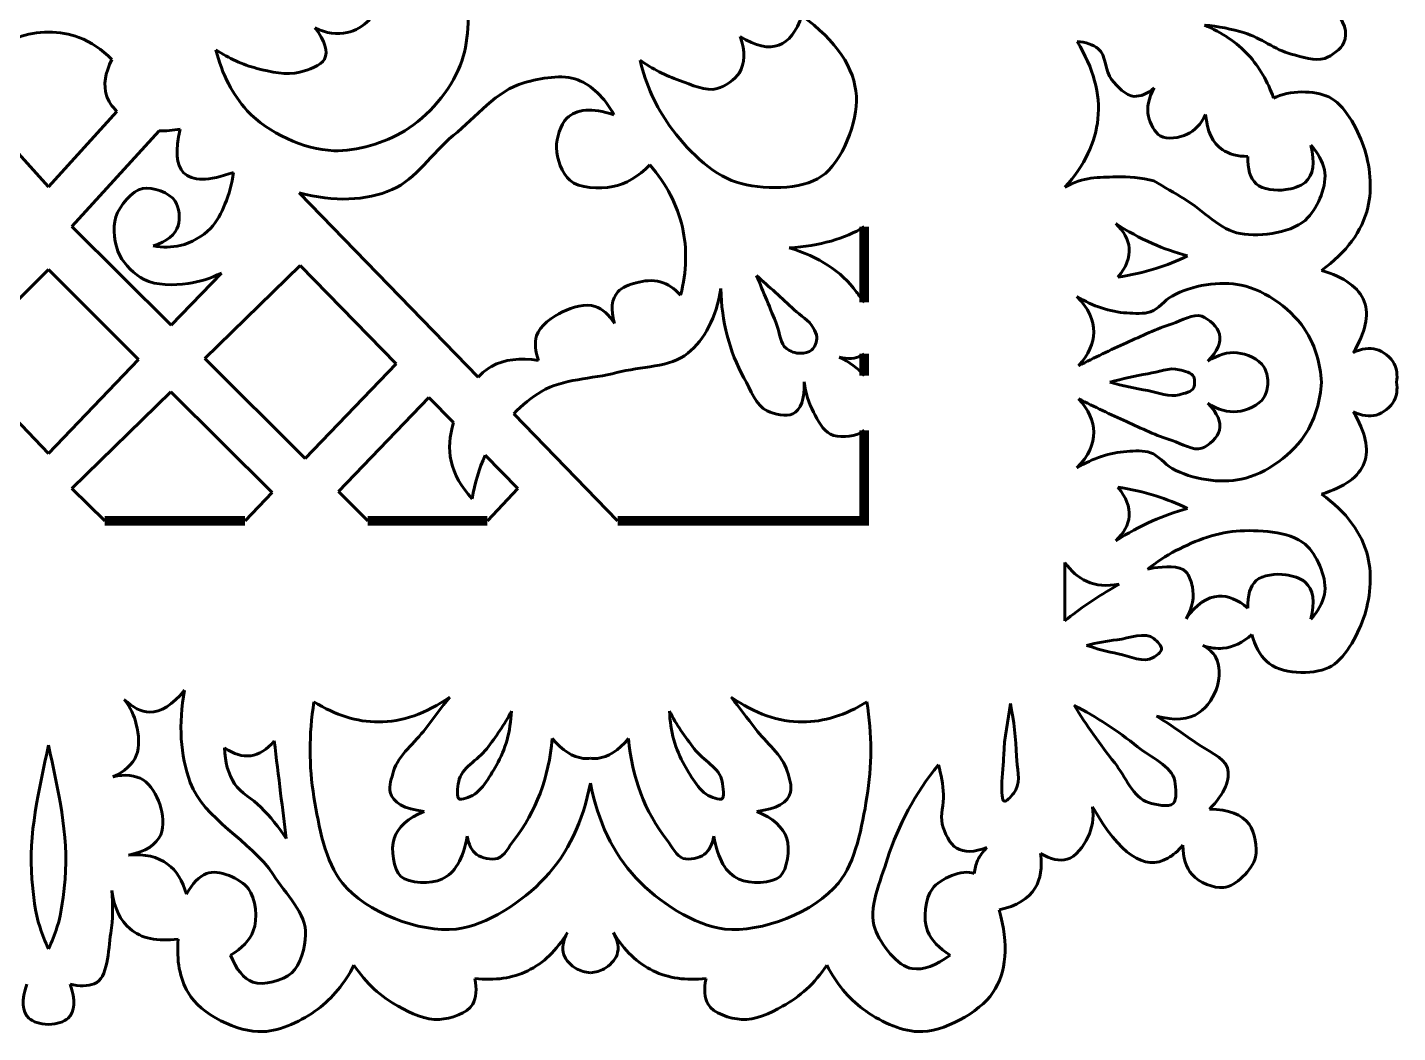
# Model space of a CAD drawing. Header units: millimetres. Extents: x -446 to 69, y -171 to 180.
# Drawn here: x -19.6 to 65.2, y -72 to -9.8 of the extents above; entities that cross this region are included whole.
import ezdxf

# ---------------------------------------------------------------- set-up
doc = ezdxf.new("R2010")
doc.units = ezdxf.units.MM
doc.linetypes.add('K5LT32776', pattern=[0])

msp = doc.modelspace()

# ---------------------------------------------------------------- linework, layer by layer
at = {"color": 30, "linetype": 'K5LT32776', "lineweight": 60, "true_color": 0xff8000}
for p, q in [((-18.318, -19.633), (-22.547, -14.964)), ((-18.318, -19.633), (-14.089, -14.964)), ((-16.868, -22.081), (-11.462, -16.159)), ((8.284, -31.418), (-2.799, -20)), ((-10.715, -28.204), (-16.868, -22.081)), ((-8.638, -30.271), (-2.746, -24.511)), ((3.198, -30.598), (-2.746, -24.511)), ((-23.896, -30.317), (-18.318, -24.748)), ((-12.74, -30.317), (-18.318, -24.748)), ((-10.715, -28.204), (-7.618, -24.972)), ((-18.318, -36.137), (-23.896, -30.317)), ((-18.318, -36.137), (-12.74, -30.317)), ((-2.432, -36.447), (-8.638, -30.271)), ((-2.432, -36.447), (3.198, -30.598)), ((-16.867, -38.317), (-10.734, -32.321)), ((-4.475, -38.569), (-10.734, -32.321)), ((-0.366, -38.504), (5.233, -32.681)), ((6.748, -34.233), (5.233, -32.681)), ((16.912, -40.306), (10.483, -33.683)), ((10.736, -38.316), (8.717, -36.248)), ((-14.83, -40.306), (-16.867, -38.317)), ((-6.147, -40.306), (-4.475, -38.569)), ((1.445, -40.306), (-0.366, -38.504)), ((8.85, -40.306), (10.736, -38.316)), ((44.602, -46.508), (44.602, -42.887))]:
    msp.add_line(p, q, dxfattribs=at)
at = {"color": 30, "linetype": 'K5LT32776', "true_color": 0xff8000, "const_width": 0.6}
for points in [[(32.174, -22.107), (32.174, -26.795)], [(32.174, -29.969), (32.174, -31.33)], [(32.174, -34.707), (32.174, -40.306), (16.912, -40.306)], [(-6.147, -40.306), (-14.83, -40.306)], [(8.85, -40.306), (1.445, -40.306)]]:
    msp.add_lwpolyline(points, dxfattribs=at)
at = {"color": 30, "linetype": 'K5LT32776', "lineweight": 60, "true_color": 0xff8000}
for points, knots in [([(-7.95, -11.15), (-7.57, -12.684), (-6.923, -13.94), (-6.011, -14.92), (-4.742, -16.282), (-2.505, -17.336), (-0.661, -17.397), (0.77, -17.445), (2.499, -16.919), (3.743, -16.158), (5.184, -15.278), (6.56, -13.682), (7.167, -12.119), (7.723, -10.687), (7.764, -9.023), (7.49, -7.276)], [0, 0, 0, 0, 1, 1, 1, 2, 2, 2, 3, 3, 3, 4, 4, 4, 5, 5, 5, 5]), ([(-1.827, -9.786), (-1.111, -10.134), (-0.443, -10.234), (0.178, -10.086), (0.655, -9.972), (1.206, -9.669), (1.524, -9.308), (1.957, -8.818), (2.145, -8.141), (2.1, -7.276)], [0, 0, 0, 0, 1, 1, 1, 2, 2, 2, 3, 3, 3, 3]), ([(28.32, -9.036), (30.46, -10.606), (31.585, -12.27), (31.695, -14.027), (31.793, -15.604), (30.804, -18.104), (29.541, -18.983), (28.304, -19.843), (25.818, -19.844), (24.262, -19.342), (22.674, -18.829), (21.161, -17.283), (20.133, -15.859), (19.286, -14.685), (18.676, -13.333), (18.302, -11.801)], [0, 0, 0, 0, 1, 1, 1, 2, 2, 2, 3, 3, 3, 4, 4, 4, 5, 5, 5, 5]), ([(28.32, -9.036), (27.982, -10.022), (27.51, -10.63), (26.902, -10.862), (26.256, -11.107), (25.458, -10.928), (24.508, -10.323)], [0, 0, 0, 0, 1, 1, 1, 2, 2, 2, 2]), ([(53.234, -9.621), (54.091, -9.698), (54.92, -9.859), (55.723, -10.104), (56.728, -10.409), (57.597, -11.157), (58.611, -11.413), (59.282, -11.582), (60.085, -11.901), (60.689, -11.683), (61.132, -11.523), (61.698, -11.097), (61.874, -10.706), (62.139, -10.119), (61.91, -9.385), (61.188, -8.504)], [0, 0, 0, 0, 1, 1, 1, 2, 2, 2, 3, 3, 3, 4, 4, 4, 5, 5, 5, 5]), ([(-22.24, -11.756), (-21.633, -11.122), (-20.954, -10.665), (-20.204, -10.385), (-19.619, -10.166), (-18.99, -10.056), (-18.318, -10.052)], [0, 0, 0, 0, 1, 1, 1, 2, 2, 2, 2]), ([(-14.396, -11.756), (-15.004, -11.122), (-15.683, -10.665), (-16.433, -10.385), (-17.018, -10.166), (-17.646, -10.056), (-18.318, -10.052)], [0, 0, 0, 0, 1, 1, 1, 2, 2, 2, 2]), ([(-7.95, -11.15), (-7.146, -11.686), (-6.302, -12.07), (-5.417, -12.3), (-4.567, -12.521), (-3.581, -12.761), (-2.754, -12.539), (-2.22, -12.396), (-1.426, -12.13), (-1.228, -11.731), (-0.996, -11.262), (-1.195, -10.614), (-1.827, -9.786)], [0, 0, 0, 0, 1, 1, 1, 2, 2, 2, 3, 3, 3, 4, 4, 4, 4]), ([(57.514, -14.142), (57.155, -13.103), (56.636, -12.215), (55.957, -11.476), (55.232, -10.687), (54.325, -10.069), (53.234, -9.621)], [0, 0, 0, 0, 1, 1, 1, 2, 2, 2, 2]), ([(24.508, -10.323), (24.823, -11.249), (24.803, -11.997), (24.448, -12.567), (24.18, -12.998), (23.569, -13.412), (23.072, -13.555), (22.37, -13.756), (21.483, -13.305), (20.738, -13.046), (19.884, -12.749), (19.072, -12.334), (18.302, -11.801)], [0, 0, 0, 0, 1, 1, 1, 2, 2, 2, 3, 3, 3, 4, 4, 4, 4]), ([(44.602, -19.665), (45.816, -18.299), (46.498, -16.885), (46.647, -15.421), (46.805, -13.88), (46.373, -12.284), (45.351, -10.633)], [0, 0, 0, 0, 1, 1, 1, 2, 2, 2, 2]), ([(50.132, -13.512), (49.693, -13.879), (49.277, -14.052), (48.886, -14.032), (48.382, -14.005), (47.852, -13.423), (47.494, -12.993), (47.064, -12.476), (47.168, -11.47), (46.662, -11.081), (46.326, -10.822), (45.889, -10.673), (45.351, -10.633)], [0, 0, 0, 0, 1, 1, 1, 2, 2, 2, 3, 3, 3, 4, 4, 4, 4]), ([(-14.089, -14.964), (-14.383, -14.663), (-14.626, -14.32), (-14.729, -13.98), (-14.926, -13.33), (-14.815, -12.589), (-14.396, -11.756)], [0, 0, 0, 0, 1, 1, 1, 2, 2, 2, 2]), ([(16.682, -15.171), (16.079, -14.081), (15.337, -13.363), (14.456, -13.017), (13.505, -12.643), (12.146, -12.906), (11.116, -13.196), (9.434, -13.67), (8.146, -15.313), (6.736, -16.464), (5.436, -17.524), (4.419, -19.182), (2.966, -19.803), (1.302, -20.514), (-0.62, -20.58), (-2.799, -20)], [0, 0, 0, 0, 1, 1, 1, 2, 2, 2, 3, 3, 3, 4, 4, 4, 5, 5, 5, 5]), ([(53.312, -15.154), (53.019, -15.75), (52.638, -16.158), (52.169, -16.38), (51.702, -16.599), (50.916, -16.725), (50.507, -16.483), (50.161, -16.279), (49.875, -15.706), (49.779, -15.278), (49.657, -14.731), (49.775, -14.143), (50.132, -13.512)], [0, 0, 0, 0, 1, 1, 1, 2, 2, 2, 3, 3, 3, 4, 4, 4, 4]), ([(57.514, -14.142), (58.481, -13.639), (60.071, -13.66), (60.932, -14.064), (61.905, -14.521), (62.68, -15.987), (63.086, -17.116), (63.5, -18.267), (63.638, -19.757), (63.355, -20.916), (62.997, -22.387), (62.04, -23.683), (60.483, -24.806)], [0, 0, 0, 0, 1, 1, 1, 2, 2, 2, 3, 3, 3, 4, 4, 4, 4]), ([(18.902, -18.272), (18.195, -19.012), (17.43, -19.462), (16.61, -19.623), (15.782, -19.786), (14.537, -19.745), (13.953, -19.229), (13.48, -18.81), (13.13, -17.895), (13.127, -17.218), (13.125, -16.613), (13.386, -15.772), (13.773, -15.387), (14.355, -14.808), (15.325, -14.736), (16.682, -15.171)], [0, 0, 0, 0, 1, 1, 1, 2, 2, 2, 3, 3, 3, 4, 4, 4, 5, 5, 5, 5]), ([(55.93, -17.751), (55.286, -17.755), (54.759, -17.616), (54.351, -17.335), (53.746, -16.92), (53.4, -16.193), (53.312, -15.154)], [0, 0, 0, 0, 1, 1, 1, 2, 2, 2, 2]), ([(-6.874, -18.738), (-8.403, -19.292), (-9.428, -19.299), (-9.95, -18.759), (-10.41, -18.283), (-10.479, -17.383), (-10.158, -16.058)], [0, 0, 0, 0, 1, 1, 1, 2, 2, 2, 2]), ([(59.825, -17.056), (60.271, -17.55), (60.55, -18.059), (60.662, -18.582), (60.864, -19.523), (60.269, -20.872), (59.645, -21.544), (58.787, -22.468), (56.761, -22.762), (55.456, -22.532), (54.232, -22.316), (53.175, -21.103), (52.024, -20.406), (51.389, -20.022), (50.758, -19.642), (50.113, -19.263)], [0, 0, 0, 0, 1, 1, 1, 2, 2, 2, 3, 3, 3, 4, 4, 4, 5, 5, 5, 5]), ([(55.93, -17.751), (55.902, -18.538), (56.073, -19.104), (56.443, -19.45), (56.832, -19.812), (57.677, -19.889), (58.269, -19.809), (58.675, -19.754), (59.185, -19.606), (59.466, -19.36), (59.978, -18.912), (60.098, -18.144), (59.825, -17.056)], [0, 0, 0, 0, 1, 1, 1, 2, 2, 2, 3, 3, 3, 4, 4, 4, 4]), ([(20.812, -26.351), (21.187, -24.868), (21.223, -23.464), (20.922, -22.137), (20.61, -20.765), (19.937, -19.477), (18.902, -18.272)], [0, 0, 0, 0, 1, 1, 1, 2, 2, 2, 2]), ([(-11.841, -23.289), (-11.248, -23.4), (-10.687, -23.393), (-10.158, -23.268), (-9.482, -23.108), (-8.769, -22.706), (-8.287, -22.208), (-7.897, -21.805), (-7.623, -21.24), (-7.394, -20.712), (-7.126, -20.094), (-6.953, -19.436), (-6.874, -18.738)], [0, 0, 0, 0, 1, 1, 1, 2, 2, 2, 3, 3, 3, 4, 4, 4, 4]), ([(50.113, -19.263), (49.325, -19.082), (48.543, -19.001), (47.766, -19.021), (46.702, -19.047), (45.73, -19.005), (44.602, -19.665)], [0, 0, 0, 0, 1, 1, 1, 2, 2, 2, 2]), ([(-7.618, -24.972), (-8.292, -25.311), (-8.979, -25.525), (-9.68, -25.616), (-10.566, -25.731), (-11.641, -25.765), (-12.402, -25.367), (-12.987, -25.061), (-13.598, -24.479), (-13.898, -23.891), (-14.241, -23.22), (-14.379, -22.192), (-14.147, -21.502), (-13.914, -20.805), (-13.144, -19.857), (-12.485, -19.736), (-11.897, -19.627), (-10.799, -19.996), (-10.469, -20.525), (-10.236, -20.898), (-10.145, -21.618), (-10.282, -22.042), (-10.461, -22.596), (-10.981, -23.012), (-11.841, -23.289)], [0, 0, 0, 0, 1, 1, 1, 2, 2, 2, 3, 3, 3, 4, 4, 4, 5, 5, 5, 6, 6, 6, 7, 7, 7, 8, 8, 8, 8]), ([(47.747, -21.909), (48.475, -22.383), (49.232, -22.794), (50.017, -23.14), (50.717, -23.449), (51.441, -23.707), (52.187, -23.913)], [0, 0, 0, 0, 1, 1, 1, 2, 2, 2, 2]), ([(47.747, -21.909), (48.257, -22.4), (48.536, -22.907), (48.583, -23.429), (48.635, -24.01), (48.398, -24.611), (47.873, -25.229)], [0, 0, 0, 0, 1, 1, 1, 2, 2, 2, 2]), ([(27.536, -23.422), (29.359, -23.95), (30.748, -24.86), (31.702, -26.151), (31.848, -26.35), (32.014, -26.567), (32.174, -26.795)], [0, 0, 0, 0, 1, 1, 1, 2, 2, 2, 2]), ([(52.187, -23.913), (51.549, -24.221), (50.896, -24.481), (50.228, -24.693), (49.462, -24.935), (48.677, -25.114), (47.873, -25.229)], [0, 0, 0, 0, 1, 1, 1, 2, 2, 2, 2]), ([(16.713, -28.087), (16.472, -27.222), (16.542, -26.574), (16.923, -26.142), (17.17, -25.861), (17.66, -25.684), (18.06, -25.573), (18.53, -25.444), (19.099, -25.386), (19.556, -25.514), (20.017, -25.642), (20.436, -25.922), (20.812, -26.351)], [0, 0, 0, 0, 1, 1, 1, 2, 2, 2, 3, 3, 3, 4, 4, 4, 4]), ([(25.507, -25.123), (25.937, -26.145), (26.36, -27.17), (26.775, -28.199), (26.97, -28.683), (26.973, -29.37), (27.357, -29.653), (27.582, -29.82), (27.937, -29.949), (28.229, -29.944), (28.464, -29.94), (28.768, -29.879), (28.936, -29.736), (29.129, -29.571), (29.263, -29.21), (29.247, -28.947), (29.236, -28.753), (29.116, -28.545), (29.019, -28.365), (28.766, -27.895), (28.232, -27.614), (27.834, -27.243), (27.068, -26.526), (26.292, -25.82), (25.507, -25.123)], [0, 0, 0, 0, 1, 1, 1, 2, 2, 2, 3, 3, 3, 4, 4, 4, 5, 5, 5, 6, 6, 6, 7, 7, 7, 8, 8, 8, 8]), ([(60.483, -24.806), (61.925, -25.236), (62.808, -25.88), (63.13, -26.736), (63.45, -27.585), (63.221, -28.642), (62.442, -29.908)], [0, 0, 0, 0, 1, 1, 1, 2, 2, 2, 2]), ([(23.299, -25.936), (23.001, -27.739), (22.321, -29.074), (21.261, -29.942), (20.186, -30.822), (18.333, -30.755), (16.863, -31.139), (15.311, -31.544), (13.531, -31.509), (12.195, -32.306), (11.588, -32.668), (11.001, -33.15), (10.483, -33.683)], [0, 0, 0, 0, 1, 1, 1, 2, 2, 2, 3, 3, 3, 4, 4, 4, 4]), ([(28.47, -31.717), (28.491, -32.795), (28.251, -33.453), (27.752, -33.692), (27.374, -33.872), (26.612, -33.717), (26.172, -33.512), (25.48, -33.189), (25.133, -32.186), (24.736, -31.466), (23.829, -29.82), (23.35, -27.977), (23.299, -25.936)], [0, 0, 0, 0, 1, 1, 1, 2, 2, 2, 3, 3, 3, 4, 4, 4, 4]), ([(60.482, -31.732), (60.402, -30.556), (60.102, -29.533), (59.584, -28.666), (58.77, -27.304), (57.034, -26.04), (55.52, -25.724), (54.209, -25.45), (52.469, -25.713), (51.231, -26.397), (50.763, -26.655), (50.405, -27.201), (49.909, -27.369), (49.464, -27.52), (48.921, -27.475), (48.438, -27.444), (47.37, -27.376), (46.34, -27.035), (45.346, -26.422)], [0, 0, 0, 0, 1, 1, 1, 2, 2, 2, 3, 3, 3, 4, 4, 4, 5, 5, 5, 6, 6, 6, 6]), ([(12.015, -30.391), (11.806, -29.816), (11.766, -29.307), (11.896, -28.865), (12.083, -28.229), (12.876, -27.67), (13.511, -27.369), (14.097, -27.091), (14.937, -26.838), (15.516, -27.04), (15.97, -27.198), (16.369, -27.547), (16.713, -28.087)], [0, 0, 0, 0, 1, 1, 1, 2, 2, 2, 3, 3, 3, 4, 4, 4, 4]), ([(45.346, -26.422), (46.053, -27.16), (46.402, -27.899), (46.393, -28.641), (46.385, -29.329), (46.069, -30.019), (45.446, -30.711)], [0, 0, 0, 0, 1, 1, 1, 2, 2, 2, 2]), ([(45.446, -30.711), (46.423, -30.21), (47.412, -29.736), (48.413, -29.289), (49.342, -28.875), (50.263, -28.423), (51.231, -28.118), (51.835, -27.927), (52.555, -27.466), (53.076, -27.644), (53.505, -27.79), (54.073, -28.343), (54.173, -28.766), (54.289, -29.257), (54.048, -29.814), (53.45, -30.436)], [0, 0, 0, 0, 1, 1, 1, 2, 2, 2, 3, 3, 3, 4, 4, 4, 5, 5, 5, 5]), ([(62.442, -29.908), (62.973, -29.649), (63.452, -29.579), (63.879, -29.699), (64.298, -29.816), (64.787, -30.202), (64.986, -30.596), (65.146, -30.913), (65.195, -31.292), (65.135, -31.732)], [0, 0, 0, 0, 1, 1, 1, 2, 2, 2, 3, 3, 3, 3]), ([(8.284, -31.418), (8.538, -31.144), (8.816, -30.91), (9.113, -30.75), (9.91, -30.319), (10.878, -30.199), (12.015, -30.391)], [0, 0, 0, 0, 1, 1, 1, 2, 2, 2, 2]), ([(32.174, -29.969), (32.115, -30.022), (32.053, -30.067), (31.989, -30.101), (31.636, -30.287), (31.181, -30.311), (30.624, -30.173)], [0, 0, 0, 0, 1, 1, 1, 2, 2, 2, 2]), ([(53.45, -30.436), (54.081, -30.025), (54.688, -29.85), (55.27, -29.913), (55.843, -29.974), (56.623, -30.292), (56.916, -30.786), (57.07, -31.045), (57.153, -31.361), (57.165, -31.732)], [0, 0, 0, 0, 1, 1, 1, 2, 2, 2, 3, 3, 3, 3]), ([(47.391, -31.732), (48.165, -31.518), (48.946, -31.344), (49.735, -31.209), (50.378, -31.1), (51.073, -30.795), (51.68, -30.96), (51.99, -31.045), (52.465, -31.123), (52.577, -31.409), (52.614, -31.502), (52.63, -31.61), (52.627, -31.732)], [0, 0, 0, 0, 1, 1, 1, 2, 2, 2, 3, 3, 3, 4, 4, 4, 4]), ([(32.174, -34.707), (32.089, -34.774), (32.002, -34.832), (31.917, -34.877), (31.431, -35.132), (30.572, -35.188), (30.086, -34.948), (29.63, -34.724), (29.308, -34.082), (29.044, -33.584), (28.745, -33.017), (28.553, -32.395), (28.47, -31.717)], [0, 0, 0, 0, 1, 1, 1, 2, 2, 2, 3, 3, 3, 4, 4, 4, 4]), ([(60.482, -31.732), (60.402, -32.909), (60.102, -33.931), (59.584, -34.799), (58.77, -36.161), (57.034, -37.425), (55.52, -37.741), (54.209, -38.014), (52.469, -37.752), (51.231, -37.068), (50.763, -36.809), (50.405, -36.263), (49.909, -36.095), (49.464, -35.944), (48.921, -35.99), (48.438, -36.02), (47.37, -36.089), (46.34, -36.429), (45.346, -37.043)], [0, 0, 0, 0, 1, 1, 1, 2, 2, 2, 3, 3, 3, 4, 4, 4, 5, 5, 5, 6, 6, 6, 6]), ([(47.391, -31.732), (48.165, -31.947), (48.946, -32.121), (49.735, -32.255), (50.378, -32.365), (51.073, -32.67), (51.68, -32.505), (51.99, -32.42), (52.465, -32.342), (52.577, -32.056), (52.614, -31.962), (52.63, -31.855), (52.627, -31.732)], [0, 0, 0, 0, 1, 1, 1, 2, 2, 2, 3, 3, 3, 4, 4, 4, 4]), ([(53.45, -33.028), (54.081, -33.44), (54.688, -33.614), (55.27, -33.552), (55.843, -33.49), (56.623, -33.173), (56.916, -32.679), (57.07, -32.42), (57.153, -32.104), (57.165, -31.732)], [0, 0, 0, 0, 1, 1, 1, 2, 2, 2, 3, 3, 3, 3]), ([(62.442, -33.557), (62.973, -33.815), (63.452, -33.885), (63.879, -33.766), (64.298, -33.649), (64.787, -33.263), (64.986, -32.868), (65.146, -32.551), (65.195, -32.173), (65.135, -31.732)], [0, 0, 0, 0, 1, 1, 1, 2, 2, 2, 3, 3, 3, 3]), ([(45.346, -37.043), (46.053, -36.305), (46.402, -35.565), (46.393, -34.824), (46.385, -34.135), (46.069, -33.446), (45.446, -32.754)], [0, 0, 0, 0, 1, 1, 1, 2, 2, 2, 2]), ([(45.446, -32.754), (46.423, -33.255), (47.412, -33.729), (48.413, -34.175), (49.342, -34.589), (50.263, -35.041), (51.231, -35.347), (51.835, -35.538), (52.555, -35.999), (53.076, -35.821), (53.505, -35.675), (54.073, -35.122), (54.173, -34.699), (54.289, -34.208), (54.048, -33.651), (53.45, -33.028)], [0, 0, 0, 0, 1, 1, 1, 2, 2, 2, 3, 3, 3, 4, 4, 4, 5, 5, 5, 5]), ([(60.483, -38.659), (61.925, -38.228), (62.808, -37.585), (63.13, -36.728), (63.45, -35.88), (63.221, -34.823), (62.442, -33.557)], [0, 0, 0, 0, 1, 1, 1, 2, 2, 2, 2]), ([(7.916, -38.949), (7.227, -38.214), (6.788, -37.436), (6.599, -36.615), (6.432, -35.888), (6.522, -35.031), (6.748, -34.233)], [0, 0, 0, 0, 1, 1, 1, 2, 2, 2, 2]), ([(47.747, -41.556), (48.257, -41.064), (48.536, -40.558), (48.583, -40.036), (48.635, -39.454), (48.398, -38.854), (47.873, -38.235)], [0, 0, 0, 0, 1, 1, 1, 2, 2, 2, 2]), ([(52.187, -39.551), (51.549, -39.243), (50.896, -38.983), (50.228, -38.772), (49.462, -38.53), (48.677, -38.351), (47.873, -38.235)], [0, 0, 0, 0, 1, 1, 1, 2, 2, 2, 2]), ([(56.181, -47.353), (56.371, -48.066), (56.668, -48.619), (57.072, -49.012), (57.904, -49.821), (59.921, -49.875), (60.932, -49.401), (61.905, -48.944), (62.68, -47.477), (63.086, -46.349), (63.5, -45.198), (63.638, -43.707), (63.355, -42.549), (62.997, -41.078), (62.04, -39.781), (60.483, -38.659)], [0, 0, 0, 0, 1, 1, 1, 2, 2, 2, 3, 3, 3, 4, 4, 4, 5, 5, 5, 5]), ([(47.747, -41.556), (48.475, -41.081), (49.232, -40.671), (50.017, -40.324), (50.717, -40.016), (51.441, -39.758), (52.187, -39.551)], [0, 0, 0, 0, 1, 1, 1, 2, 2, 2, 2]), ([(59.825, -46.409), (60.271, -45.914), (60.55, -45.406), (60.662, -44.883), (60.864, -43.942), (60.269, -42.593), (59.645, -41.92), (58.787, -40.996), (56.84, -40.88), (55.456, -40.933), (54.117, -40.984), (52.694, -41.518), (51.476, -42.16), (50.861, -42.484), (50.274, -42.867), (49.715, -43.31)], [0, 0, 0, 0, 1, 1, 1, 2, 2, 2, 3, 3, 3, 4, 4, 4, 5, 5, 5, 5]), ([(47.959, -44.233), (47.197, -44.381), (46.523, -44.322), (45.936, -44.056), (45.424, -43.824), (44.979, -43.435), (44.602, -42.887)], [0, 0, 0, 0, 1, 1, 1, 2, 2, 2, 2]), ([(52.106, -46.378), (52.502, -45.669), (52.628, -45.029), (52.491, -44.399), (52.423, -44.084), (52.288, -43.694), (52.087, -43.476), (51.689, -43.044), (50.743, -43.159), (50.11, -43.23), (49.977, -43.245), (49.845, -43.273), (49.715, -43.31)], [0, 0, 0, 0, 1, 1, 1, 2, 2, 2, 3, 3, 3, 4, 4, 4, 4]), ([(55.93, -45.714), (55.902, -44.927), (56.073, -44.36), (56.443, -44.015), (56.832, -43.653), (57.677, -43.575), (58.269, -43.656), (58.675, -43.711), (59.185, -43.859), (59.466, -44.105), (59.978, -44.553), (60.098, -45.321), (59.825, -46.409)], [0, 0, 0, 0, 1, 1, 1, 2, 2, 2, 3, 3, 3, 4, 4, 4, 4]), ([(47.959, -44.233), (47.819, -44.321), (47.68, -44.406), (47.541, -44.486), (46.512, -45.076), (45.532, -45.749), (44.602, -46.508)], [0, 0, 0, 0, 1, 1, 1, 2, 2, 2, 2]), ([(55.93, -45.714), (55.299, -45.197), (54.698, -44.951), (54.127, -44.978), (53.406, -45.012), (52.732, -45.478), (52.106, -46.378)], [0, 0, 0, 0, 1, 1, 1, 2, 2, 2, 2]), ([(45.942, -48.024), (46.586, -48.244), (47.238, -48.418), (47.899, -48.544), (48.61, -48.679), (49.498, -49.149), (50.063, -48.786), (50.254, -48.663), (50.56, -48.452), (50.583, -48.266), (50.608, -48.062), (50.301, -47.768), (50.115, -47.608), (49.59, -47.155), (48.585, -47.592), (47.83, -47.678), (47.196, -47.749), (46.567, -47.865), (45.942, -48.024)], [0, 0, 0, 0, 1, 1, 1, 2, 2, 2, 3, 3, 3, 4, 4, 4, 5, 5, 5, 6, 6, 6, 6]), ([(53.145, -48.038), (53.569, -48.185), (53.983, -48.239), (54.385, -48.201), (55.009, -48.141), (55.608, -47.858), (56.181, -47.353)], [0, 0, 0, 0, 1, 1, 1, 2, 2, 2, 2]), ([(50.262, -52.402), (51.368, -52.709), (52.253, -52.638), (52.918, -52.187), (53.415, -51.85), (53.884, -51.15), (54.04, -50.541), (54.18, -49.999), (54.207, -49.235), (53.941, -48.771), (53.771, -48.475), (53.506, -48.231), (53.145, -48.038)], [0, 0, 0, 0, 1, 1, 1, 2, 2, 2, 3, 3, 3, 4, 4, 4, 4]), ([(-13.627, -51.371), (-13.107, -51.882), (-12.584, -52.143), (-12.058, -52.152), (-11.345, -52.165), (-10.628, -51.715), (-9.906, -50.803)], [0, 0, 0, 0, 1, 1, 1, 2, 2, 2, 2]), ([(-9.906, -50.803), (-10.278, -52.912), (-10.157, -54.814), (-9.544, -56.509), (-8.721, -58.785), (-5.8, -60.089), (-4.41, -62.218), (-3.642, -63.394), (-2.343, -64.655), (-2.399, -65.952), (-2.432, -66.719), (-2.708, -67.823), (-3.261, -68.308), (-3.806, -68.787), (-5.016, -69.122), (-5.671, -68.869), (-6.241, -68.649), (-6.698, -68.095), (-7.043, -67.207)], [0, 0, 0, 0, 1, 1, 1, 2, 2, 2, 3, 3, 3, 4, 4, 4, 5, 5, 5, 6, 6, 6, 6]), ([(-14.325, -56.163), (-13.601, -55.833), (-13.119, -55.395), (-12.88, -54.849), (-12.645, -54.312), (-12.738, -53.529), (-12.88, -52.927), (-13.01, -52.376), (-13.259, -51.858), (-13.627, -51.371)], [0, 0, 0, 0, 1, 1, 1, 2, 2, 2, 3, 3, 3, 3]), ([(15.23, -56.553), (14.768, -58.949), (13.831, -60.904), (12.417, -62.417), (11.036, -63.896), (8.805, -65.376), (6.911, -65.589), (4.651, -65.844), (1.334, -64.529), (-0.12, -62.747), (-1.196, -61.428), (-1.584, -59.242), (-1.886, -57.42), (-2.202, -55.507), (-2.202, -53.542), (-1.886, -51.526)], [0, 0, 0, 0, 1, 1, 1, 2, 2, 2, 3, 3, 3, 4, 4, 4, 5, 5, 5, 5]), ([(-1.886, -51.526), (-0.55, -52.351), (0.78, -52.765), (2.102, -52.767), (3.582, -52.77), (5.054, -52.256), (6.517, -51.226)], [0, 0, 0, 0, 1, 1, 1, 2, 2, 2, 2]), ([(6.517, -51.226), (6.016, -51.877), (5.517, -52.531), (5.02, -53.186), (4.357, -54.06), (3.358, -54.794), (3.045, -55.819), (2.921, -56.225), (2.749, -56.751), (2.836, -57.105), (2.997, -57.761), (3.695, -58.16), (4.93, -58.302)], [0, 0, 0, 0, 1, 1, 1, 2, 2, 2, 3, 3, 3, 4, 4, 4, 4]), ([(15.23, -56.553), (15.691, -58.949), (16.629, -60.904), (18.042, -62.417), (19.423, -63.896), (21.654, -65.376), (23.548, -65.589), (25.809, -65.844), (29.126, -64.529), (30.58, -62.747), (31.655, -61.428), (32.044, -59.242), (32.345, -57.42), (32.662, -55.507), (32.662, -53.542), (32.345, -51.526)], [0, 0, 0, 0, 1, 1, 1, 2, 2, 2, 3, 3, 3, 4, 4, 4, 5, 5, 5, 5]), ([(32.345, -51.526), (31.009, -52.351), (29.68, -52.765), (28.358, -52.767), (26.877, -52.77), (25.405, -52.256), (23.942, -51.226)], [0, 0, 0, 0, 1, 1, 1, 2, 2, 2, 2]), ([(23.942, -51.226), (24.444, -51.877), (24.943, -52.531), (25.439, -53.186), (26.102, -54.06), (27.101, -54.794), (27.414, -55.819), (27.538, -56.225), (27.711, -56.751), (27.624, -57.105), (27.463, -57.761), (26.764, -58.16), (25.529, -58.302)], [0, 0, 0, 0, 1, 1, 1, 2, 2, 2, 3, 3, 3, 4, 4, 4, 4]), ([(41.228, -51.63), (41.442, -52.714), (41.567, -53.801), (41.602, -54.893), (41.624, -55.584), (41.883, -56.398), (41.56, -56.971), (41.42, -57.22), (41.119, -57.55), (40.965, -57.649), (40.478, -57.962), (40.782, -55.753), (40.812, -54.81), (40.847, -53.746), (41.084, -52.69), (41.228, -51.63)], [0, 0, 0, 0, 1, 1, 1, 2, 2, 2, 3, 3, 3, 4, 4, 4, 5, 5, 5, 5]), ([(45.169, -51.73), (45.944, -52.97), (46.782, -54.162), (47.683, -55.304), (48.349, -56.148), (48.827, -57.465), (49.782, -57.756), (50.231, -57.893), (51.037, -58.071), (51.299, -57.818), (51.54, -57.586), (51.484, -56.844), (51.403, -56.426), (51.219, -55.488), (49.907, -54.96), (49.096, -54.307), (47.881, -53.328), (46.572, -52.469), (45.169, -51.73)], [0, 0, 0, 0, 1, 1, 1, 2, 2, 2, 3, 3, 3, 4, 4, 4, 5, 5, 5, 6, 6, 6, 6]), ([(10.335, -52.091), (10.285, -53.348), (9.975, -54.465), (9.408, -55.442), (8.972, -56.193), (8.468, -57.184), (7.642, -57.447), (7.484, -57.498), (7.258, -57.584), (7.14, -57.554), (6.887, -57.49), (7.021, -56.793), (7.076, -56.451), (7.209, -55.626), (8.276, -55.134), (8.809, -54.425), (9.367, -53.684), (9.918, -52.948), (10.335, -52.091)], [0, 0, 0, 0, 1, 1, 1, 2, 2, 2, 3, 3, 3, 4, 4, 4, 5, 5, 5, 6, 6, 6, 6]), ([(20.124, -52.091), (20.175, -53.348), (20.484, -54.465), (21.052, -55.442), (21.488, -56.193), (21.992, -57.184), (22.817, -57.447), (22.976, -57.498), (23.202, -57.584), (23.32, -57.554), (23.572, -57.49), (23.439, -56.793), (23.384, -56.451), (23.251, -55.626), (22.183, -55.134), (21.65, -54.425), (21.093, -53.684), (20.541, -52.948), (20.124, -52.091)], [0, 0, 0, 0, 1, 1, 1, 2, 2, 2, 3, 3, 3, 4, 4, 4, 5, 5, 5, 6, 6, 6, 6]), ([(53.553, -58.177), (54.498, -57.174), (54.867, -56.316), (54.661, -55.604), (54.472, -54.954), (53.342, -54.522), (52.656, -54.018), (51.881, -53.448), (51.083, -52.909), (50.262, -52.402)], [0, 0, 0, 0, 1, 1, 1, 2, 2, 2, 3, 3, 3, 3]), ([(-18.318, -54.197), (-18.894, -56.952), (-19.588, -59.749), (-19.342, -62.507), (-19.253, -63.505), (-19.151, -64.54), (-18.843, -65.497), (-18.699, -65.945), (-18.524, -66.385), (-18.318, -66.816)], [0, 0, 0, 0, 1, 1, 1, 2, 2, 2, 3, 3, 3, 3]), ([(-18.318, -54.197), (-17.743, -56.952), (-17.048, -59.749), (-17.295, -62.507), (-17.384, -63.505), (-17.486, -64.54), (-17.793, -65.497), (-17.937, -65.945), (-18.112, -66.385), (-18.318, -66.816)], [0, 0, 0, 0, 1, 1, 1, 2, 2, 2, 3, 3, 3, 3]), ([(-4.343, -53.943), (-4.795, -54.483), (-5.28, -54.788), (-5.797, -54.857), (-6.306, -54.925), (-6.846, -54.766), (-7.418, -54.379)], [0, 0, 0, 0, 1, 1, 1, 2, 2, 2, 2]), ([(-3.595, -59.989), (-3.714, -59.055), (-3.832, -58.12), (-3.948, -57.184), (-4.082, -56.104), (-4.213, -55.024), (-4.343, -53.943)], [0, 0, 0, 0, 1, 1, 1, 2, 2, 2, 2]), ([(7.597, -59.836), (7.684, -60.359), (7.879, -60.737), (8.183, -60.968), (8.498, -61.208), (9.112, -61.325), (9.479, -61.217), (9.907, -61.093), (10.191, -60.471), (10.502, -60.07), (11.861, -58.321), (12.65, -56.226), (12.871, -53.787)], [0, 0, 0, 0, 1, 1, 1, 2, 2, 2, 3, 3, 3, 4, 4, 4, 4]), ([(12.871, -53.787), (13.5, -54.536), (14.139, -54.947), (14.786, -55.02), (14.933, -55.037), (15.081, -55.036), (15.23, -55.017)], [0, 0, 0, 0, 1, 1, 1, 2, 2, 2, 2]), ([(17.589, -53.787), (16.959, -54.536), (16.321, -54.947), (15.674, -55.02), (15.526, -55.037), (15.378, -55.036), (15.23, -55.017)], [0, 0, 0, 0, 1, 1, 1, 2, 2, 2, 2]), ([(22.862, -59.836), (22.776, -60.359), (22.581, -60.737), (22.277, -60.968), (21.962, -61.208), (21.348, -61.325), (20.98, -61.217), (20.552, -61.093), (20.269, -60.471), (19.958, -60.07), (18.599, -58.321), (17.809, -56.226), (17.589, -53.787)], [0, 0, 0, 0, 1, 1, 1, 2, 2, 2, 3, 3, 3, 4, 4, 4, 4]), ([(-3.595, -59.989), (-4.067, -59.287), (-4.593, -58.636), (-5.174, -58.036), (-5.674, -57.52), (-6.421, -57.185), (-6.795, -56.602), (-7.193, -55.981), (-7.4, -55.24), (-7.418, -54.379)], [0, 0, 0, 0, 1, 1, 1, 2, 2, 2, 3, 3, 3, 3]), ([(37.502, -67.207), (36.628, -67.861), (35.844, -68.139), (35.152, -68.041), (34.218, -67.909), (33.2, -66.529), (32.848, -65.587), (32.384, -64.346), (33.188, -62.613), (33.626, -61.219), (34.278, -59.146), (35.325, -57.211), (36.768, -55.414)], [0, 0, 0, 0, 1, 1, 1, 2, 2, 2, 3, 3, 3, 4, 4, 4, 4]), ([(39.773, -60.545), (38.993, -60.843), (38.369, -60.857), (37.903, -60.586), (37.469, -60.334), (37.15, -59.629), (37.01, -59.09), (36.863, -58.525), (37.131, -57.867), (37.093, -57.262), (37.054, -56.641), (36.945, -56.025), (36.768, -55.414)], [0, 0, 0, 0, 1, 1, 1, 2, 2, 2, 3, 3, 3, 4, 4, 4, 4]), ([(-13.356, -61.012), (-12.307, -60.793), (-11.644, -60.371), (-11.364, -59.748), (-11.141, -59.248), (-11.242, -58.434), (-11.434, -57.86), (-11.618, -57.307), (-11.985, -56.639), (-12.455, -56.354), (-12.941, -56.059), (-13.564, -55.995), (-14.325, -56.163)], [0, 0, 0, 0, 1, 1, 1, 2, 2, 2, 3, 3, 3, 4, 4, 4, 4]), ([(4.93, -58.302), (3.924, -58.726), (3.306, -59.284), (3.078, -59.975), (2.859, -60.637), (3.037, -61.898), (3.494, -62.33), (3.98, -62.79), (5.38, -62.803), (6.039, -62.503), (6.837, -62.139), (7.356, -61.25), (7.597, -59.836)], [0, 0, 0, 0, 1, 1, 1, 2, 2, 2, 3, 3, 3, 4, 4, 4, 4]), ([(25.529, -58.302), (26.536, -58.726), (27.153, -59.284), (27.382, -59.975), (27.6, -60.637), (27.422, -61.898), (26.966, -62.33), (26.479, -62.79), (25.079, -62.803), (24.421, -62.503), (23.623, -62.139), (23.104, -61.25), (22.862, -59.836)], [0, 0, 0, 0, 1, 1, 1, 2, 2, 2, 3, 3, 3, 4, 4, 4, 4]), ([(43.098, -60.919), (43.723, -61.284), (44.27, -61.402), (44.74, -61.272), (45.266, -61.126), (45.765, -60.439), (46.028, -59.901), (46.293, -59.359), (46.39, -58.736), (46.319, -58.03)], [0, 0, 0, 0, 1, 1, 1, 2, 2, 2, 3, 3, 3, 3]), ([(46.319, -58.03), (47.985, -60.967), (49.538, -62.023), (50.98, -61.199), (51.294, -61.02), (51.603, -60.751), (51.906, -60.394)], [0, 0, 0, 0, 1, 1, 1, 2, 2, 2, 2]), ([(51.906, -60.394), (51.907, -61.174), (52.097, -61.782), (52.476, -62.216), (52.895, -62.696), (53.834, -63.083), (54.421, -63.024), (55.182, -62.948), (56.209, -61.918), (56.396, -61.139), (56.538, -60.548), (56.364, -59.591), (56.007, -59.104), (55.554, -58.488), (54.737, -58.179), (53.553, -58.177)], [0, 0, 0, 0, 1, 1, 1, 2, 2, 2, 3, 3, 3, 4, 4, 4, 5, 5, 5, 5]), ([(-9.771, -63.436), (-10.01, -62.596), (-10.403, -61.973), (-10.949, -61.566), (-11.559, -61.111), (-12.361, -60.926), (-13.356, -61.012)], [0, 0, 0, 0, 1, 1, 1, 2, 2, 2, 2]), ([(38.992, -62.144), (39.017, -61.862), (39.084, -61.599), (39.192, -61.355), (39.324, -61.056), (39.518, -60.786), (39.773, -60.545)], [0, 0, 0, 0, 1, 1, 1, 2, 2, 2, 2]), ([(40.536, -64.404), (41.613, -64.172), (42.356, -63.717), (42.766, -63.038), (43.101, -62.482), (43.212, -61.775), (43.098, -60.919)], [0, 0, 0, 0, 1, 1, 1, 2, 2, 2, 2]), ([(-7.043, -67.207), (-6.336, -66.787), (-5.869, -66.288), (-5.64, -65.71), (-5.346, -64.967), (-5.485, -63.685), (-5.939, -63.091), (-6.414, -62.469), (-7.806, -61.865), (-8.532, -62.144), (-9.003, -62.325), (-9.416, -62.755), (-9.771, -63.436)], [0, 0, 0, 0, 1, 1, 1, 2, 2, 2, 3, 3, 3, 4, 4, 4, 4]), ([(37.502, -67.207), (36.796, -66.787), (36.328, -66.288), (36.099, -65.71), (35.805, -64.967), (35.944, -63.685), (36.398, -63.091), (36.874, -62.469), (38.265, -61.865), (38.992, -62.144)], [0, 0, 0, 0, 1, 1, 1, 2, 2, 2, 3, 3, 3, 3]), ([(-16.979, -69), (-16.402, -69.152), (-15.874, -69.132), (-15.483, -68.979), (-14.62, -68.642), (-14.629, -66.917), (-14.464, -65.841), (-14.332, -64.98), (-14.311, -64.101), (-14.403, -63.202)], [0, 0, 0, 0, 1, 1, 1, 2, 2, 2, 3, 3, 3, 3]), ([(-14.403, -63.202), (-14.249, -64.281), (-13.871, -65.074), (-13.269, -65.583), (-12.575, -66.17), (-11.582, -66.378), (-10.291, -66.206)], [0, 0, 0, 0, 1, 1, 1, 2, 2, 2, 2]), ([(40.536, -64.404), (41.129, -66.558), (40.996, -68.265), (40.139, -69.525), (39.295, -70.764), (37.086, -72.001), (35.501, -71.943), (34.39, -71.903), (33.06, -71.256), (32.11, -70.547), (31.196, -69.866), (30.448, -68.96), (29.865, -67.829)], [0, 0, 0, 0, 1, 1, 1, 2, 2, 2, 3, 3, 3, 4, 4, 4, 4]), ([(8.074, -68.65), (9.312, -68.791), (10.404, -68.633), (11.349, -68.176), (12.323, -67.704), (13.142, -66.914), (13.805, -65.806)], [0, 0, 0, 0, 1, 1, 1, 2, 2, 2, 2]), ([(13.805, -65.806), (13.524, -66.324), (13.45, -66.781), (13.584, -67.176), (13.698, -67.511), (14.046, -67.861), (14.374, -68.049), (14.622, -68.191), (14.907, -68.274), (15.23, -68.298)], [0, 0, 0, 0, 1, 1, 1, 2, 2, 2, 3, 3, 3, 3]), ([(16.655, -65.806), (16.936, -66.324), (17.009, -66.781), (16.875, -67.176), (16.761, -67.511), (16.413, -67.861), (16.086, -68.049), (15.837, -68.191), (15.552, -68.274), (15.23, -68.298)], [0, 0, 0, 0, 1, 1, 1, 2, 2, 2, 3, 3, 3, 3]), ([(22.385, -68.65), (21.147, -68.791), (20.056, -68.633), (19.111, -68.176), (18.136, -67.704), (17.317, -66.914), (16.655, -65.806)], [0, 0, 0, 0, 1, 1, 1, 2, 2, 2, 2]), ([(-10.291, -66.206), (-10.398, -67.542), (-10.194, -68.648), (-9.679, -69.525), (-8.881, -70.883), (-6.626, -72.001), (-5.041, -71.943), (-3.93, -71.903), (-2.601, -71.256), (-1.65, -70.547), (-0.736, -69.866), (0.012, -68.96), (0.594, -67.829)], [0, 0, 0, 0, 1, 1, 1, 2, 2, 2, 3, 3, 3, 4, 4, 4, 4]), ([(0.594, -67.829), (1.348, -68.949), (2.262, -69.797), (3.334, -70.373), (4.101, -70.785), (5.05, -71.267), (5.877, -71.192), (6.581, -71.128), (7.624, -70.818), (7.945, -70.244), (8.17, -69.84), (8.213, -69.309), (8.074, -68.65)], [0, 0, 0, 0, 1, 1, 1, 2, 2, 2, 3, 3, 3, 4, 4, 4, 4]), ([(29.865, -67.829), (29.111, -68.949), (28.198, -69.797), (27.125, -70.373), (26.359, -70.785), (25.41, -71.267), (24.583, -71.192), (23.879, -71.128), (22.835, -70.818), (22.515, -70.244), (22.289, -69.84), (22.246, -69.309), (22.385, -68.65)], [0, 0, 0, 0, 1, 1, 1, 2, 2, 2, 3, 3, 3, 4, 4, 4, 4]), ([(-18.318, -71.493), (-18.866, -71.473), (-19.271, -71.341), (-19.533, -71.099), (-19.963, -70.699), (-20.005, -70), (-19.657, -69)], [0, 0, 0, 0, 1, 1, 1, 2, 2, 2, 2]), ([(-18.318, -71.493), (-17.77, -71.473), (-17.365, -71.341), (-17.104, -71.099), (-16.674, -70.699), (-16.632, -70), (-16.979, -69)], [0, 0, 0, 0, 1, 1, 1, 2, 2, 2, 2])]:
    msp.add_open_spline(points, degree=3, knots=knots, dxfattribs=at)
for points in [[(-10.158, -16.058), (-10.621, -16.144), (-11.055, -16.178), (-11.462, -16.159)], [(32.174, -22.107), (30.989, -22.846), (29.443, -23.285), (27.536, -23.422)], [(30.624, -30.173), (31.267, -30.476), (31.784, -30.862), (32.174, -31.33)], [(8.717, -36.248), (8.339, -37.071), (8.073, -37.971), (7.916, -38.949)]]:
    msp.add_open_spline(points, degree=3, dxfattribs=at)

doc.saveas('drawing.dxf')
